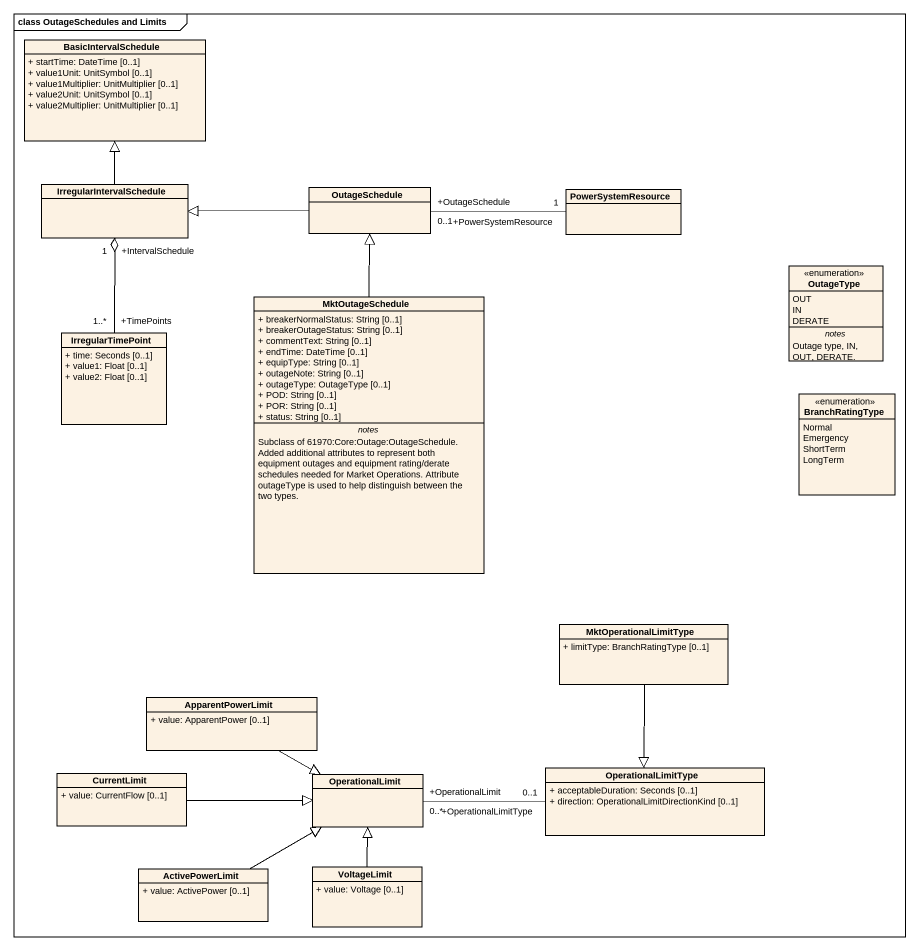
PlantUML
@startuml
mainframe class OutageSchedules and Limits
hide circle
hide empty members
skinparam classAttributeIconSize 0
class BasicIntervalSchedule {
  + startTime: DateTime [0..1]
  + value1Unit: UnitSymbol [0..1]
  + value1Multiplier: UnitMultiplier [0..1]
  + value2Unit: UnitSymbol [0..1]
  + value2Multiplier: UnitMultiplier [0..1]
}
class IrregularIntervalSchedule
class OutageSchedule
class PowerSystemResource
enum OutageType {
  OUT
  IN
  DERATE
  -- notes --
  Outage type, IN, OUT, DERATE.
}
class MktOutageSchedule {
  + breakerNormalStatus: String [0..1]
  + breakerOutageStatus: String [0..1]
  + commentText: String [0..1]
  + endTime: DateTime [0..1]
  + equipType: String [0..1]
  + outageNote: String [0..1]
  + outageType: OutageType [0..1]
  + POD: String [0..1]
  + POR: String [0..1]
  + status: String [0..1]
  -- notes --
  Subclass of 61970:Core:Outage:OutageSchedule.
  Added additional attributes to represent both equipment outages and equipment rating/derate schedules needed for Market Operations. Attribute outageType is used to help distinguish between the two types.
}
class IrregularTimePoint {
  + time: Seconds [0..1]
  + value1: Float [0..1]
  + value2: Float [0..1]
}
enum BranchRatingType {
  Normal
  Emergency
  ShortTerm
  LongTerm
}
class MktOperationalLimitType {
  + limitType: BranchRatingType [0..1]
}
class ApparentPowerLimit {
  + value: ApparentPower [0..1]
}
class CurrentLimit {
  + value: CurrentFlow [0..1]
}
class OperationalLimit
class OperationalLimitType {
  + acceptableDuration: Seconds [0..1]
  + direction: OperationalLimitDirectionKind [0..1]
}
class VoltageLimit {
  + value: Voltage [0..1]
}
class ActivePowerLimit {
  + value: ActivePower [0..1]
}
IrregularIntervalSchedule -up-|> BasicIntervalSchedule
IrregularIntervalSchedule "+IntervalSchedule\n1" o-- "+TimePoints\n1..*" IrregularTimePoint
OutageSchedule -left-|> IrregularIntervalSchedule
OutageSchedule "+OutageSchedule\n0..1" -right- "+PowerSystemResource\n1" PowerSystemResource
MktOutageSchedule -up-|> OutageSchedule
MktOperationalLimitType --|> OperationalLimitType
ApparentPowerLimit -right-|> OperationalLimit
CurrentLimit -right-|> OperationalLimit
OperationalLimit "+OperationalLimit\n0..*" -right- "+OperationalLimitType\n0..1" OperationalLimitType
VoltageLimit -up-|> OperationalLimit
ActivePowerLimit -right-|> OperationalLimit
@enduml
